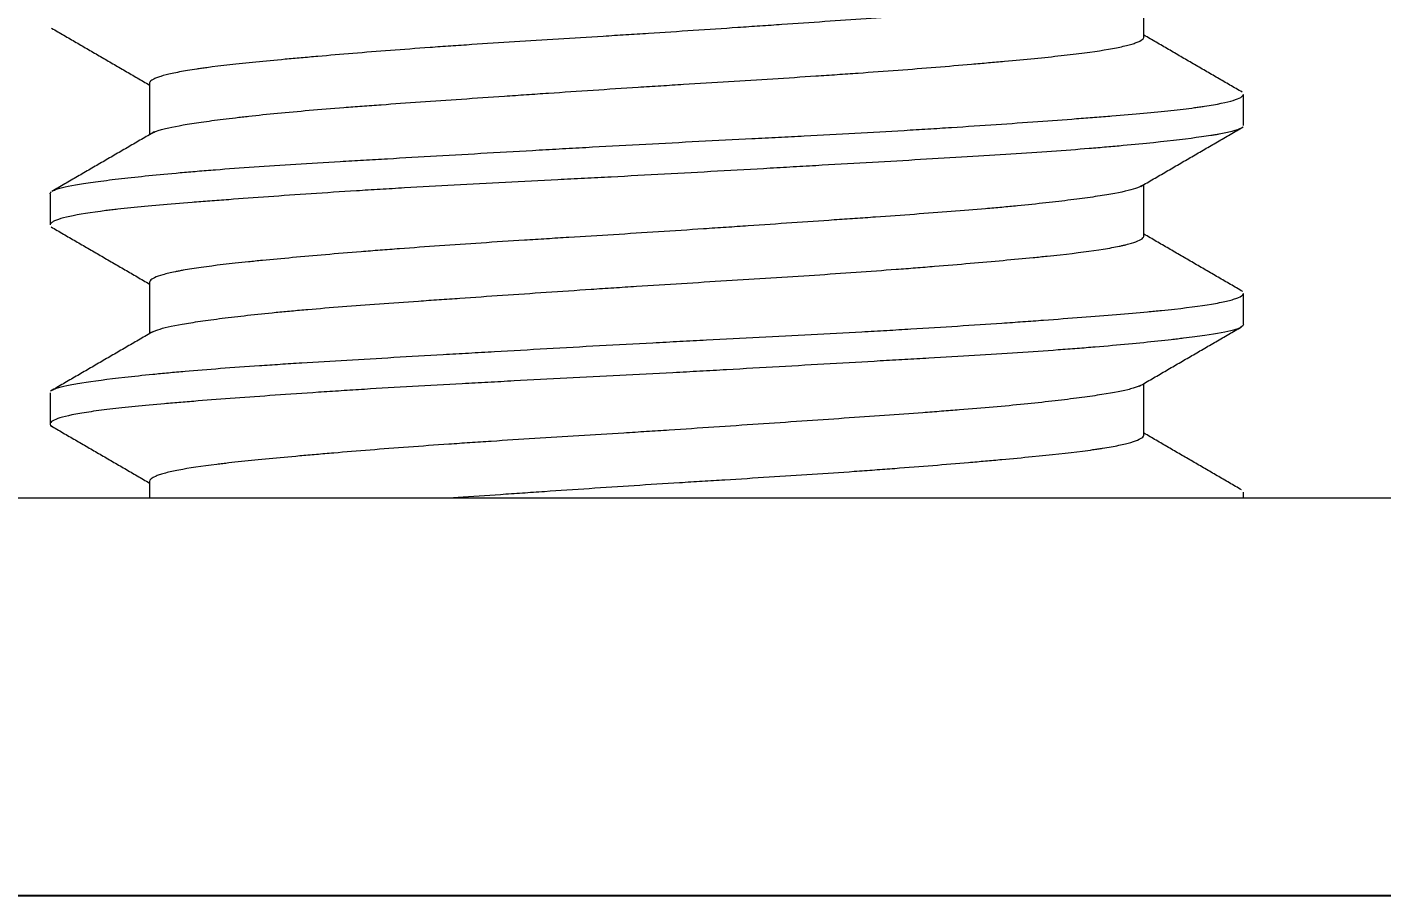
# Model space of a CAD drawing. Extents: x 10469 to 11055, y -15402 to -14985.
# Drawn here: x 10534.24 to 10541.06, y -15287.12 to -15282.75 of the extents above; entities that cross this region are included whole.
import ezdxf

# ---------------------------------------------------------------- set-up
doc = ezdxf.new("R2010")
doc.units = 0
doc.header["$MEASUREMENT"] = 0
doc.linetypes.add('HIDDEN2', pattern=[4.7625, 3.175, -1.5875])
doc.layers.get('0').update_dxf_attribs({"linetype": 'CONTINUOUS'})
doc.layers.get('DEFPOINTS').update_dxf_attribs({"linetype": 'CONTINUOUS'})
doc.layers.add('1', color=4, linetype='HIDDEN2')
doc.layers.add('DIM', color=2, linetype='CONTINUOUS')
doc.styles.get("Standard").update_dxf_attribs({"font": ''})
doc.styles.get('Standard').set_extended_font_data('Gulim')
doc.dimstyles.new('ISO-25', dxfattribs={"dimtxt": 2.5, "dimasz": 2.5, "dimexe": 1.25, "dimexo": 0.625, "dimtad": 1, "dimdec": 1, "dimtxsty": 'Standard', "dimcen": 2.5, "dimadec": 0, "dimazin": 0, "dimtfac": 1, "dimtdec": 1, "dimtmove": 0, "dimatfit": 3, "dimfxl": 1, "dimarcsym": 0})

# ---------------------------------------------------------------- blocks, each defined once
blk = doc.blocks.new('*D50')
at = {"layer": 'DEFPOINTS', "color": 0, "transparency": 16777216}
for p in [(10545.859, -15125.2579), (10532.1121, -15155.663), (10509.8178, -15178.2831), (10532.7458, -15263.8511), (10545.859, -15286.8489)]:
    blk.add_point(p, dxfattribs=at)
at = {"layer": 'DIM', "color": 3, "lineweight": -2, "transparency": 16777216}
blk.add_line((10509.6561, -15177.6794), (10504.7125, -15159.2299), dxfattribs=at)
blk.add_arc((10545.859, -15312.7899), 157.7271, 91.81637, 103.183701, dxfattribs=at)
at = {"layer": 'DIM', "color": 3, "transparency": 16777216}
for points in [[(10540.8464, -15154.3088), (10540.8729, -15155.9753), (10545.859, -15155.0628)], [(10510.0885, -15160.0281), (10509.6827, -15158.4116), (10505.036, -15160.4373)]]:
    blk.add_solid(points, dxfattribs=at)
at = {"layer": 'DIM', "color": 3, "transparency": 16777216, "insert": (10524.8544, -15153.2446), "char_height": 5, "attachment_point": 5, "rotation": 7.50004}
blk.add_mtext('15°', dxfattribs=at)
blk = doc.blocks.new('9899FF')
at = {"color": 7, "linetype": 'Continuous'}
blk.add_line((4736.1304, -476.2667), (4684.3804, -476.2667), dxfattribs=at)
at = {"layer": '1', "color": 7, "linetype": 'Continuous', "lineweight": 18}
for p, q in [((4705.8803, -471.9506), (4705.8803, -471.6919)), ((4700.8803, -472.1828), (4700.8803, -472.4416)), ((4706.3803, -472.3948), (4706.3803, -472.2388)), ((4700.3803, -472.7389), (4700.3803, -472.8941)), ((4705.8803, -472.9499), (4705.8803, -472.6919)), ((4700.8803, -473.1836), (4700.8803, -473.4414)), ((4706.3803, -473.3941), (4706.3803, -473.2394)), ((4705.8803, -473.9505), (4705.8803, -473.6918)), ((4700.3803, -473.7391), (4700.3803, -473.8948)), ((4700.8803, -474.1829), (4700.8803, -474.2667)), ((4706.3803, -474.2667), (4706.3803, -474.2386)), ((4684.3804, -474.2667), (4737.9274, -474.2667)), ((4684.3804, -476.2667), (4737.9274, -476.2667))]:
    blk.add_line(p, q, dxfattribs=at)
for points, knots in [([(4705.8618, -471.7025), (4705.8442, -471.7114), (4705.814, -471.7202), (4705.7595, -471.7317), (4705.7475, -471.7341), (4705.722, -471.7388), (4705.7085, -471.7412), (4705.6656, -471.7483), (4705.6023, -471.758), (4705.527, -471.7678), (4705.4658, -471.7753), (4705.4447, -471.7778), (4705.4008, -471.7828), (4705.378, -471.7854), (4705.308, -471.7929), (4705.259, -471.7979), (4705.1561, -471.8076), (4705.1022, -471.8124), (4704.9899, -471.8218), (4704.9314, -471.8264), (4704.84, -471.8334), (4704.8089, -471.8357), (4704.7456, -471.8404), (4704.7136, -471.8427), (4704.5517, -471.8544), (4704.4165, -471.8638), (4704.2053, -471.8783), (4704.1335, -471.8832), (4704.0236, -471.8907), (4703.9866, -471.8933), (4703.9125, -471.8983), (4703.8754, -471.9008), (4703.6896, -471.9134), (4703.5397, -471.9234), (4703.3509, -471.9355), (4703.3131, -471.9379), (4703.2372, -471.9426), (4703.1991, -471.945), (4703.0852, -471.952), (4703.01, -471.9566), (4702.7872, -471.9704), (4702.642, -471.9796), (4702.4648, -471.9914), (4702.4296, -471.9938), (4702.3771, -471.9975), (4702.3596, -471.9987), (4702.3249, -472.0011), (4702.3077, -472.0023), (4702.2222, -472.0084), (4702.1558, -472.0134), (4701.9621, -472.0282), (4701.8405, -472.0382), (4701.7123, -472.0494), (4701.6982, -472.0506), (4701.6702, -472.0531), (4701.6563, -472.0543), (4701.6152, -472.058), (4701.5885, -472.0604), (4701.5105, -472.0676), (4701.4613, -472.0722), (4701.3217, -472.0861), (4701.2394, -472.0952), (4701.1595, -472.1059), (4701.1508, -472.1071), (4701.1338, -472.1095), (4701.1089, -472.1131), (4701.086, -472.1167), (4701.0425, -472.1239), (4700.9911, -472.1336), (4700.9526, -472.1436), (4700.9287, -472.1511), (4700.9215, -472.1536), (4700.9088, -472.1587), (4700.9033, -472.1612), (4700.8895, -472.1688), (4700.8838, -472.1738), (4700.8806, -472.1803), (4700.8803, -472.182), (4700.8803, -472.1837)], [0, 0, 0, 0, 0.058173, 0.058173, 0.073197, 0.073197, 0.088221, 0.088221, 0.118269, 0.148317, 0.148317, 0.163341, 0.163341, 0.178365, 0.178365, 0.208413, 0.208413, 0.238461, 0.238461, 0.268509, 0.268509, 0.283533, 0.283533, 0.298557, 0.298557, 0.358654, 0.358654, 0.388702, 0.388702, 0.403726, 0.403726, 0.41875, 0.41875, 0.478846, 0.478846, 0.49387, 0.49387, 0.508894, 0.508894, 0.538942, 0.538942, 0.599038, 0.599038, 0.614062, 0.614062, 0.621574, 0.621574, 0.629086, 0.629086, 0.659134, 0.659134, 0.71923, 0.71923, 0.726742, 0.726742, 0.734254, 0.734254, 0.749278, 0.749278, 0.779327, 0.779327, 0.839423, 0.839423, 0.846935, 0.846935, 0.854447, 0.869471, 0.869471, 0.899519, 0.929567, 0.929567, 0.944591, 0.944591, 0.959615, 0.959615, 0.989663, 0.989663, 1, 1, 1, 1]), ([(4700.8976, -472.4314), (4700.9043, -472.4279), (4700.913, -472.4244), (4700.9308, -472.4186), (4700.9387, -472.4163), (4700.9562, -472.4116), (4700.9659, -472.4093), (4701.0185, -472.3975), (4701.0734, -472.3881), (4701.1741, -472.3734), (4701.2107, -472.3685), (4701.2705, -472.361), (4701.2911, -472.3585), (4701.3234, -472.3547), (4701.3343, -472.3535), (4701.3566, -472.3509), (4701.3679, -472.3497), (4701.4707, -472.3383), (4701.5721, -472.3284), (4701.7388, -472.3142), (4701.8113, -472.3083), (4701.8877, -472.3025), (4701.9185, -472.3002), (4701.9341, -472.299), (4701.9812, -472.2955), (4702.013, -472.2931), (4702.1737, -472.2814), (4702.3084, -472.2721), (4702.5193, -472.2575), (4702.5911, -472.2526), (4702.6828, -472.2463), (4702.7012, -472.2451), (4702.7381, -472.2426), (4702.7935, -472.2388), (4702.8491, -472.235), (4703.0349, -472.2224), (4703.1851, -472.2123), (4703.3749, -472.2001), (4703.413, -472.1977), (4703.4893, -472.1929), (4703.5276, -472.1905), (4703.642, -472.1834), (4703.7174, -472.1788), (4703.9415, -472.1649), (4704.0878, -472.1558), (4704.2668, -472.1439), (4704.3024, -472.1415), (4704.3732, -472.1366), (4704.4082, -472.1342), (4704.5116, -472.1269), (4704.5786, -472.122), (4704.7743, -472.1071), (4704.8975, -472.0971), (4705.0422, -472.0845), (4705.0707, -472.082), (4705.1261, -472.0771), (4705.1532, -472.0747), (4705.2322, -472.0675), (4705.3322, -472.0581), (4705.4215, -472.0489), (4705.4844, -472.0419), (4705.5047, -472.0396), (4705.5439, -472.0349), (4705.5629, -472.0325), (4705.6537, -472.0206), (4705.713, -472.011), (4705.7826, -471.9962), (4705.8026, -471.9912), (4705.8276, -471.9837), (4705.8352, -471.9812), (4705.8452, -471.9773), (4705.8483, -471.9761), (4705.8541, -471.9735), (4705.8568, -471.9723), (4705.8691, -471.9659), (4705.8755, -471.9609), (4705.8795, -471.9541), (4705.8802, -471.9522), (4705.8803, -471.9503)], [0, 0, 0, 0, 0.022924, 0.022924, 0.038006, 0.038006, 0.053088, 0.053088, 0.113417, 0.113417, 0.143581, 0.143581, 0.158663, 0.158663, 0.166204, 0.166204, 0.173745, 0.173745, 0.234073, 0.234073, 0.264237, 0.271778, 0.271778, 0.279319, 0.279319, 0.294401, 0.294401, 0.354729, 0.354729, 0.384893, 0.384893, 0.392434, 0.392434, 0.399975, 0.415057, 0.415057, 0.475385, 0.475385, 0.490467, 0.490467, 0.505549, 0.505549, 0.535714, 0.535714, 0.596042, 0.596042, 0.611124, 0.611124, 0.626206, 0.626206, 0.65637, 0.65637, 0.716698, 0.716698, 0.73178, 0.73178, 0.746862, 0.746862, 0.777026, 0.80719, 0.80719, 0.822272, 0.822272, 0.837354, 0.837354, 0.897682, 0.897682, 0.927846, 0.927846, 0.942929, 0.942929, 0.95047, 0.95047, 0.958011, 0.958011, 0.988175, 0.988175, 1, 1, 1, 1]), ([(4700.3966, -472.7222), (4700.3999, -472.7206), (4700.4037, -472.719), (4700.4322, -472.7084), (4700.4721, -472.6995), (4700.5413, -472.6881), (4700.5561, -472.6857), (4700.5877, -472.6811), (4700.6045, -472.6787), (4700.6579, -472.6715), (4700.6969, -472.6667), (4700.8242, -472.6521), (4700.9224, -472.6422), (4701.062, -472.6298), (4701.0908, -472.6273), (4701.1501, -472.6224), (4701.1806, -472.6199), (4701.274, -472.6126), (4701.3388, -472.608), (4701.5405, -472.5942), (4701.6848, -472.5853), (4701.8775, -472.5738), (4701.9166, -472.5715), (4701.9962, -472.5668), (4702.0364, -472.5645), (4702.1578, -472.5575), (4702.24, -472.5527), (4702.4905, -472.5383), (4702.6625, -472.5285), (4702.884, -472.5159), (4702.9287, -472.5133), (4703.018, -472.5083), (4703.0627, -472.5058), (4703.1966, -472.4984), (4703.2858, -472.4935), (4703.5533, -472.4792), (4703.7314, -472.4703), (4703.9539, -472.4589), (4703.9981, -472.4567), (4704.0858, -472.4521), (4704.1293, -472.4499), (4704.2588, -472.4431), (4704.4286, -472.4339), (4704.593, -472.4245), (4704.7142, -472.4173), (4704.7743, -472.4137), (4704.8336, -472.41), (4704.873, -472.4075), (4704.8925, -472.4063), (4705.067, -472.3951), (4705.2118, -472.3851), (4705.4138, -472.3705), (4705.4787, -472.3656), (4705.5721, -472.3586), (4705.6026, -472.3562), (4705.6473, -472.3527), (4705.6621, -472.3516), (4705.6911, -472.3492), (4705.7054, -472.3481), (4705.8321, -472.3378), (4705.9309, -472.3289), (4706.0588, -472.3151), (4706.098, -472.3104), (4706.1427, -472.3045), (4706.1514, -472.3033), (4706.1684, -472.3009), (4706.1766, -472.2996), (4706.2007, -472.296), (4706.2157, -472.2936), (4706.2858, -472.2814), (4706.3262, -472.2714), (4706.3635, -472.2564), (4706.372, -472.2514), (4706.3777, -472.2453), (4706.3785, -472.2441), (4706.3798, -472.2416), (4706.3801, -472.2404), (4706.3802, -472.2392), (4706.3802, -472.2392)], [0, 0, 0, 0, 0.010397, 0.010397, 0.06947, 0.06947, 0.084239, 0.084239, 0.099007, 0.099007, 0.128544, 0.128544, 0.187618, 0.187618, 0.202386, 0.202386, 0.217155, 0.217155, 0.246692, 0.246692, 0.305765, 0.305765, 0.320534, 0.320534, 0.335302, 0.335302, 0.364839, 0.364839, 0.423913, 0.423913, 0.438681, 0.438681, 0.45345, 0.45345, 0.482986, 0.482986, 0.54206, 0.54206, 0.556829, 0.556829, 0.571597, 0.571597, 0.601134, 0.630671, 0.630671, 0.645439, 0.652823, 0.652823, 0.660208, 0.660208, 0.719281, 0.719281, 0.748818, 0.748818, 0.763587, 0.763587, 0.770971, 0.770971, 0.778355, 0.778355, 0.837429, 0.837429, 0.866966, 0.866966, 0.87435, 0.87435, 0.881734, 0.881734, 0.896502, 0.896502, 0.955576, 0.955576, 0.985113, 0.985113, 0.992497, 0.992497, 0.999881, 1, 1, 1, 1]), ([(4706.3698, -472.408), (4706.3602, -472.4138), (4706.3442, -472.4195), (4706.3042, -472.4298), (4706.2827, -472.4343), (4706.2509, -472.44), (4706.2443, -472.4412), (4706.2305, -472.4435), (4706.2234, -472.4446), (4706.2013, -472.4481), (4706.1856, -472.4505), (4706.1029, -472.4622), (4706.0226, -472.4718), (4705.8813, -472.4866), (4705.8306, -472.4916), (4705.7493, -472.4991), (4705.7212, -472.5016), (4705.6639, -472.5066), (4705.6345, -472.509), (4705.5444, -472.5163), (4705.4816, -472.5211), (4705.3507, -472.5304), (4705.2825, -472.5349), (4705.1409, -472.544), (4705.0673, -472.5485), (4704.9148, -472.5577), (4704.8369, -472.5623), (4704.5987, -472.5762), (4704.4336, -472.5857), (4704.2196, -472.5979), (4704.1764, -472.6004), (4704.0892, -472.6054), (4704.0451, -472.6079), (4703.913, -472.6154), (4703.7362, -472.6255), (4703.5584, -472.6353), (4703.3802, -472.645), (4703.2908, -472.6497), (4703.1564, -472.6566), (4703.1115, -472.6589), (4703.0216, -472.6635), (4702.9769, -472.6658), (4702.8436, -472.6726), (4702.7559, -472.677), (4702.4959, -472.6906), (4702.3269, -472.6997), (4702.1212, -472.7116), (4702.0803, -472.7141), (4701.9996, -472.7189), (4701.9599, -472.7214), (4701.8424, -472.7287), (4701.6905, -472.7385), (4701.4763, -472.7534), (4701.3427, -472.7632), (4701.2621, -472.7693), (4701.2462, -472.7705), (4701.2147, -472.7728), (4701.1682, -472.7764), (4701.1235, -472.7798), (4701.0366, -472.7867), (4700.9272, -472.7957), (4700.8308, -472.8048), (4700.7634, -472.8116), (4700.7309, -472.8151), (4700.7003, -472.8186), (4700.6803, -472.821), (4700.6705, -472.8221), (4700.5848, -472.8328), (4700.5243, -472.8424), (4700.4563, -472.8572), (4700.4374, -472.8622), (4700.4149, -472.8697), (4700.4084, -472.8722), (4700.4001, -472.876), (4700.3976, -472.8773), (4700.3931, -472.8798), (4700.3839, -472.8855), (4700.3801, -472.8911), (4700.3803, -472.8953)], [0, 0, 0, 0, 0.037453, 0.037453, 0.066714, 0.066714, 0.074029, 0.074029, 0.081344, 0.081344, 0.095974, 0.095974, 0.154494, 0.154494, 0.183755, 0.183755, 0.198385, 0.198385, 0.213015, 0.213015, 0.242275, 0.242275, 0.271535, 0.271535, 0.300796, 0.300796, 0.330056, 0.330056, 0.388577, 0.388577, 0.403207, 0.403207, 0.417837, 0.417837, 0.447097, 0.476357, 0.476357, 0.505618, 0.505618, 0.520248, 0.520248, 0.534878, 0.534878, 0.564138, 0.564138, 0.622659, 0.622659, 0.637289, 0.637289, 0.651919, 0.651919, 0.681179, 0.71044, 0.7397, 0.7397, 0.747015, 0.747015, 0.75433, 0.76896, 0.76896, 0.798221, 0.827481, 0.827481, 0.842111, 0.849426, 0.849426, 0.856741, 0.856741, 0.915262, 0.915262, 0.944522, 0.944522, 0.959152, 0.959152, 0.966467, 0.966467, 0.973782, 1, 1, 1, 1]), ([(4700.3803, -472.7384), (4700.3803, -472.736), (4700.3813, -472.7336), (4700.384, -472.7306), (4700.3846, -472.73), (4700.3853, -472.7293)], [0, 0, 0, 0, 0.787467, 0.787467, 1, 1, 1, 1]), ([(4705.8678, -472.6992), (4705.8644, -472.7013), (4705.8604, -472.7033), (4705.8504, -472.7077), (4705.8442, -472.71), (4705.8093, -472.7215), (4705.7683, -472.7307), (4705.7005, -472.7426), (4705.6861, -472.7449), (4705.6556, -472.7498), (4705.6395, -472.7522), (4705.589, -472.7596), (4705.5525, -472.7645), (4705.4345, -472.7794), (4705.3447, -472.7894), (4705.2183, -472.8017), (4705.1923, -472.8042), (4705.1389, -472.8091), (4705.1116, -472.8115), (4705.0283, -472.8186), (4704.9708, -472.8233), (4704.7921, -472.8372), (4704.6651, -472.8463), (4704.4962, -472.8582), (4704.4618, -472.8606), (4704.3927, -472.8654), (4704.358, -472.8678), (4704.2528, -472.875), (4704.1108, -472.8848), (4703.9649, -472.8947), (4703.854, -472.9023), (4703.8168, -472.9048), (4703.7419, -472.9098), (4703.7042, -472.9124), (4703.5905, -472.9199), (4703.5149, -472.9249), (4703.3639, -472.9347), (4703.2886, -472.9394), (4703.1384, -472.9488), (4703.0634, -472.9534), (4702.9513, -472.9603), (4702.914, -472.9626), (4702.8394, -472.9672), (4702.8021, -472.9696), (4702.6178, -472.9812), (4702.4757, -472.9905), (4702.2703, -473.005), (4702.2031, -473.0099), (4702.1043, -473.0173), (4702.0716, -473.0198), (4702.0073, -473.0248), (4701.9757, -473.0273), (4701.8206, -473.0398), (4701.7057, -473.0498), (4701.5468, -473.0642), (4701.4961, -473.0689), (4701.4357, -473.0748), (4701.4238, -473.0759), (4701.4002, -473.0783), (4701.3656, -473.0818), (4701.3326, -473.0853), (4701.2265, -473.0968), (4701.1536, -473.1061), (4701.0774, -473.1181), (4701.0556, -473.1217), (4701.0356, -473.1254), (4701.0227, -473.1278), (4701.0164, -473.1291), (4700.9861, -473.1353), (4700.9653, -473.1402), (4700.913, -473.1552), (4700.8916, -473.1653), (4700.8817, -473.1776), (4700.8806, -473.1801), (4700.8803, -473.183), (4700.8803, -473.1834), (4700.8803, -473.1839)], [0, 0, 0, 0, 0.01324, 0.01324, 0.028149, 0.028149, 0.087787, 0.087787, 0.102696, 0.102696, 0.117605, 0.117605, 0.147424, 0.147424, 0.207061, 0.207061, 0.221971, 0.221971, 0.23688, 0.23688, 0.266699, 0.266699, 0.326336, 0.326336, 0.341246, 0.341246, 0.356155, 0.356155, 0.385974, 0.415793, 0.415793, 0.430702, 0.430702, 0.445611, 0.445611, 0.47543, 0.47543, 0.505249, 0.505249, 0.535067, 0.535067, 0.549977, 0.549977, 0.564886, 0.564886, 0.624524, 0.624524, 0.654342, 0.654342, 0.669252, 0.669252, 0.684161, 0.684161, 0.743798, 0.743798, 0.773617, 0.773617, 0.781072, 0.781072, 0.788526, 0.803436, 0.803436, 0.863073, 0.863073, 0.877983, 0.885437, 0.885437, 0.892892, 0.892892, 0.922711, 0.922711, 0.982348, 0.982348, 0.997258, 0.997258, 1, 1, 1, 1]), ([(4700.892, -473.4347), (4700.8952, -473.4326), (4700.8992, -473.4305), (4700.9091, -473.4261), (4700.9152, -473.4238), (4700.9499, -473.4122), (4700.991, -473.403), (4701.0721, -473.3887), (4701.1024, -473.3839), (4701.1529, -473.3765), (4701.1706, -473.374), (4701.2073, -473.369), (4701.2264, -473.3666), (4701.3252, -473.3541), (4701.4153, -473.3441), (4701.5417, -473.3317), (4701.5807, -473.328), (4701.6212, -473.3243), (4701.6486, -473.3219), (4701.6625, -473.3207), (4701.7325, -473.3147), (4701.7905, -473.31), (4701.9703, -473.2961), (4702.0977, -473.2869), (4702.2667, -473.275), (4702.301, -473.2726), (4702.3531, -473.269), (4702.3706, -473.2678), (4702.4057, -473.2654), (4702.4234, -473.2642), (4702.5117, -473.2581), (4702.5832, -473.2532), (4702.8003, -473.2383), (4702.9485, -473.2282), (4703.1381, -473.2156), (4703.1763, -473.213), (4703.2526, -473.208), (4703.2906, -473.2055), (4703.4046, -473.1982), (4703.4803, -473.1934), (4703.7065, -473.1794), (4703.8562, -473.1703), (4704.0788, -473.1562), (4704.1517, -473.1515), (4704.2944, -473.1421), (4704.4343, -473.1325), (4704.5686, -473.1227), (4704.6672, -473.1153), (4704.6997, -473.1128), (4704.7639, -473.1077), (4704.7958, -473.1052), (4704.9514, -473.0926), (4705.0663, -473.0826), (4705.2245, -473.0682), (4705.2749, -473.0635), (4705.3469, -473.0565), (4705.3703, -473.0541), (4705.4157, -473.0494), (4705.4377, -473.0471), (4705.5434, -473.0354), (4705.6156, -473.0261), (4705.7056, -473.0117), (4705.7326, -473.0068), (4705.7623, -473.0006), (4705.768, -472.9993), (4705.7791, -472.9968), (4705.795, -472.993), (4705.809, -472.9893), (4705.8512, -472.9767), (4705.8714, -472.9666), (4705.8795, -472.9544), (4705.8802, -472.9522), (4705.8803, -472.9499)], [0, 0, 0, 0, 0.013291, 0.013291, 0.028257, 0.028257, 0.088123, 0.088123, 0.118056, 0.118056, 0.133022, 0.133022, 0.147989, 0.147989, 0.207855, 0.207855, 0.222821, 0.230304, 0.230304, 0.237788, 0.237788, 0.267721, 0.267721, 0.327587, 0.327587, 0.342553, 0.342553, 0.350036, 0.350036, 0.357519, 0.357519, 0.387452, 0.387452, 0.447318, 0.447318, 0.462285, 0.462285, 0.477251, 0.477251, 0.507184, 0.507184, 0.56705, 0.56705, 0.596983, 0.596983, 0.626916, 0.656849, 0.656849, 0.671815, 0.671815, 0.686782, 0.686782, 0.746648, 0.746648, 0.776581, 0.776581, 0.791547, 0.791547, 0.806514, 0.806514, 0.86638, 0.86638, 0.896312, 0.896312, 0.903796, 0.903796, 0.911279, 0.926245, 0.926245, 0.986111, 0.986111, 1, 1, 1, 1]), ([(4700.39, -473.7259), (4700.3954, -473.7224), (4700.4031, -473.719), (4700.4261, -473.7112), (4700.4432, -473.7067), (4700.475, -473.6999), (4700.4866, -473.6976), (4700.5118, -473.693), (4700.5253, -473.6907), (4700.5974, -473.6791), (4700.6696, -473.6697), (4700.7996, -473.655), (4700.8465, -473.6501), (4700.9099, -473.6438), (4700.9228, -473.6426), (4700.949, -473.6401), (4700.9887, -473.6363), (4701.0302, -473.6326), (4701.1152, -473.6252), (4701.1747, -473.6203), (4701.2995, -473.6108), (4701.3647, -473.6061), (4701.4669, -473.5992), (4701.519, -473.5958), (4701.5729, -473.5924), (4701.6091, -473.5901), (4701.6274, -473.589), (4701.7195, -473.5832), (4701.795, -473.5787), (4702.0267, -473.565), (4702.1883, -473.5557), (4702.3991, -473.5436), (4702.4417, -473.5411), (4702.5063, -473.5374), (4702.528, -473.5362), (4702.5714, -473.5337), (4702.68, -473.5275), (4702.7893, -473.5212), (4703.0533, -473.5063), (4703.2311, -473.4963), (4703.4335, -473.4856), (4703.456, -473.4845), (4703.5011, -473.4821), (4703.5238, -473.4809), (4703.5914, -473.4774), (4703.6363, -473.4751), (4703.7702, -473.4683), (4703.8587, -473.4638), (4704.1215, -473.4503), (4704.2933, -473.4414), (4704.4826, -473.4307), (4704.5036, -473.4296), (4704.5454, -473.4272), (4704.6076, -473.4236), (4704.6686, -473.42), (4704.7891, -473.4128), (4704.9454, -473.403), (4705.0935, -473.3931), (4705.2013, -473.3857), (4705.2544, -473.382), (4705.3064, -473.3782), (4705.3407, -473.3758), (4705.3578, -473.3745), (4705.4422, -473.3684), (4705.5065, -473.3636), (4705.6288, -473.3542), (4705.745, -473.3451), (4705.8488, -473.3361), (4705.922, -473.3293), (4705.9456, -473.327), (4705.9912, -473.3224), (4706.0132, -473.32), (4706.1182, -473.3084), (4706.1869, -473.2989), (4706.2676, -473.2843), (4706.2907, -473.2794), (4706.3197, -473.2719), (4706.3284, -473.2693), (4706.3439, -473.2643), (4706.3506, -473.2618), (4706.3676, -473.2543), (4706.3749, -473.2493), (4706.3794, -473.2427), (4706.3801, -473.241), (4706.3802, -473.2393)], [0, 0, 0, 0, 0.022045, 0.022045, 0.051361, 0.051361, 0.066018, 0.066018, 0.080676, 0.080676, 0.139306, 0.139306, 0.168622, 0.168622, 0.17595, 0.17595, 0.183279, 0.197937, 0.197937, 0.227252, 0.227252, 0.256567, 0.256567, 0.271225, 0.278554, 0.278554, 0.285883, 0.285883, 0.315198, 0.315198, 0.373828, 0.373828, 0.388486, 0.388486, 0.395815, 0.395815, 0.403143, 0.432459, 0.432459, 0.491089, 0.491089, 0.498418, 0.498418, 0.505747, 0.505747, 0.520404, 0.520404, 0.54972, 0.54972, 0.60835, 0.60835, 0.615679, 0.615679, 0.623008, 0.637665, 0.637665, 0.666981, 0.696296, 0.696296, 0.710953, 0.718282, 0.718282, 0.725611, 0.725611, 0.754926, 0.754926, 0.784241, 0.813557, 0.813557, 0.828214, 0.828214, 0.842872, 0.842872, 0.901502, 0.901502, 0.930818, 0.930818, 0.945475, 0.945475, 0.960133, 0.960133, 0.989448, 0.989448, 1, 1, 1, 1]), ([(4706.3803, -473.3951), (4706.3803, -473.3952), (4706.3802, -473.3954), (4706.3799, -473.4003), (4706.3756, -473.4049), (4706.3651, -473.4106), (4706.3627, -473.4118), (4706.3575, -473.4141), (4706.3546, -473.4152), (4706.3452, -473.4186), (4706.338, -473.4209), (4706.2971, -473.4321), (4706.249, -473.4411), (4706.154, -473.4551), (4706.1186, -473.4598), (4706.0693, -473.4659), (4706.0592, -473.4671), (4706.0386, -473.4695), (4706.0071, -473.4732), (4705.9737, -473.4769), (4705.8583, -473.4892), (4705.7532, -473.4991), (4705.6056, -473.5114), (4705.5602, -473.515), (4705.5128, -473.5187), (4705.4809, -473.521), (4705.4646, -473.5222), (4705.3829, -473.5282), (4705.3152, -473.5327), (4705.1052, -473.5464), (4704.9563, -473.5553), (4704.7587, -473.5669), (4704.7186, -473.5692), (4704.6576, -473.5727), (4704.6371, -473.5739), (4704.596, -473.5763), (4704.4928, -473.5822), (4704.388, -473.5883), (4704.1333, -473.6029), (4703.9594, -473.6128), (4703.759, -473.6241), (4703.7367, -473.6254), (4703.6919, -473.6279), (4703.6694, -473.6291), (4703.6019, -473.6329), (4703.557, -473.6354), (4703.4226, -473.6427), (4703.3332, -473.6474), (4703.066, -473.6613), (4702.889, -473.6702), (4702.6692, -473.6815), (4702.6253, -473.6838), (4702.5385, -473.6884), (4702.4955, -473.6907), (4702.3678, -473.6976), (4702.2007, -473.7069), (4702.0399, -473.7164), (4701.9217, -473.7237), (4701.8828, -473.7262), (4701.8056, -473.7311), (4701.7674, -473.7336), (4701.6542, -473.7411), (4701.5089, -473.7511), (4701.3745, -473.7609), (4701.2455, -473.7705), (4701.1837, -473.7751), (4701.0951, -473.7821), (4701.0663, -473.7844), (4701.01, -473.789), (4700.9825, -473.7912), (4700.8498, -473.8027), (4700.7581, -473.8117), (4700.6414, -473.8256), (4700.6061, -473.8304), (4700.5584, -473.8376), (4700.5434, -473.84), (4700.5153, -473.845), (4700.5022, -473.8474), (4700.442, -473.8598), (4700.4098, -473.8698), (4700.3849, -473.8847), (4700.3806, -473.8896), (4700.3801, -473.8968), (4700.381, -473.8992), (4700.3848, -473.9038), (4700.3876, -473.9061), (4700.3915, -473.9084)], [0, 0, 0, 0, 0.000888, 0.000888, 0.028641, 0.028641, 0.035579, 0.035579, 0.042518, 0.042518, 0.056394, 0.056394, 0.111901, 0.111901, 0.139654, 0.139654, 0.146592, 0.146592, 0.15353, 0.167407, 0.167407, 0.222913, 0.222913, 0.23679, 0.243728, 0.243728, 0.250666, 0.250666, 0.278419, 0.278419, 0.333925, 0.333925, 0.347802, 0.347802, 0.35474, 0.35474, 0.361679, 0.389432, 0.389432, 0.444938, 0.444938, 0.451876, 0.451876, 0.458814, 0.458814, 0.472691, 0.472691, 0.500444, 0.500444, 0.55595, 0.55595, 0.569827, 0.569827, 0.583703, 0.583703, 0.611456, 0.63921, 0.63921, 0.653086, 0.653086, 0.666963, 0.666963, 0.694716, 0.722469, 0.722469, 0.750222, 0.750222, 0.764099, 0.764099, 0.777975, 0.777975, 0.833481, 0.833481, 0.861234, 0.861234, 0.875111, 0.875111, 0.888988, 0.888988, 0.944494, 0.944494, 0.972247, 0.972247, 0.986123, 0.986123, 1, 1, 1, 1]), ([(4705.8609, -473.703), (4705.8568, -473.705), (4705.852, -473.707), (4705.8404, -473.7113), (4705.8298, -473.7148), (4705.8173, -473.7183), (4705.8085, -473.7206), (4705.8039, -473.7218), (4705.7606, -473.7323), (4705.7093, -473.7416), (4705.6137, -473.7561), (4705.5787, -473.761), (4705.5215, -473.7684), (4705.5017, -473.7709), (4705.4603, -473.776), (4705.4389, -473.7785), (4705.3289, -473.791), (4705.2307, -473.801), (4705.0685, -473.8153), (4705.012, -473.82), (4704.9233, -473.827), (4704.893, -473.8293), (4704.8317, -473.834), (4704.8006, -473.8363), (4704.6433, -473.8479), (4704.511, -473.8572), (4704.3032, -473.8716), (4704.2323, -473.8765), (4704.0872, -473.8864), (4704.0141, -473.8914), (4703.7934, -473.9064), (4703.6442, -473.9165), (4703.4553, -473.9288), (4703.4174, -473.9312), (4703.3413, -473.9361), (4703.303, -473.9385), (4703.189, -473.9456), (4703.1137, -473.9503), (4702.8896, -473.9641), (4702.7428, -473.9732), (4702.5626, -473.9849), (4702.5267, -473.9873), (4702.4554, -473.9921), (4702.4202, -473.9945), (4702.3158, -474.0017), (4702.248, -474.0066), (4702.0498, -474.0213), (4701.9244, -474.0313), (4701.7765, -474.0438), (4701.7474, -474.0463), (4701.6906, -474.0513), (4701.6629, -474.0537), (4701.5816, -474.061), (4701.5301, -474.0657), (4701.4322, -474.075), (4701.3858, -474.0797), (4701.3202, -474.0866), (4701.2883, -474.0901), (4701.258, -474.0936), (4701.2381, -474.0959), (4701.2283, -474.0971), (4701.1421, -474.1077), (4701.0786, -474.1172), (4701.0022, -474.1318), (4700.9799, -474.1367), (4700.9513, -474.1442), (4700.9425, -474.1467), (4700.9307, -474.1505), (4700.9269, -474.1518), (4700.9199, -474.1543), (4700.9166, -474.1556), (4700.8908, -474.1661), (4700.8798, -474.1753), (4700.8803, -474.1841)], [0, 0, 0, 0, 0.013221, 0.013221, 0.028245, 0.035757, 0.035757, 0.043269, 0.043269, 0.103365, 0.103365, 0.133413, 0.133413, 0.148437, 0.148437, 0.163461, 0.163461, 0.223557, 0.223557, 0.253605, 0.253605, 0.268629, 0.268629, 0.283653, 0.283653, 0.34375, 0.34375, 0.373798, 0.373798, 0.403846, 0.403846, 0.463942, 0.463942, 0.478966, 0.478966, 0.49399, 0.49399, 0.524038, 0.524038, 0.584134, 0.584134, 0.599158, 0.599158, 0.614182, 0.614182, 0.64423, 0.64423, 0.704326, 0.704326, 0.71935, 0.71935, 0.734374, 0.734374, 0.764422, 0.764422, 0.79447, 0.79447, 0.809494, 0.817006, 0.817006, 0.824518, 0.824518, 0.884614, 0.884614, 0.914662, 0.914662, 0.929687, 0.929687, 0.937199, 0.937199, 0.944711, 0.944711, 1, 1, 1, 1]), ([(4702.3867, -474.2667), (4702.4015, -474.2657), (4702.486, -474.2598), (4702.5724, -474.2539), (4702.6812, -474.2464), (4702.7178, -474.2439), (4702.7917, -474.2389), (4702.829, -474.2364), (4703.0161, -474.2237), (4703.1665, -474.2136), (4703.3932, -474.1989), (4703.469, -474.1941), (4703.5829, -474.1871), (4703.6209, -474.1847), (4703.6971, -474.18), (4703.735, -474.1777), (4703.9231, -474.1661), (4704.0697, -474.1569), (4704.2838, -474.1428), (4704.3542, -474.138), (4704.4584, -474.1307), (4704.4929, -474.1282), (4704.5608, -474.1232), (4704.5942, -474.1208), (4704.7587, -474.1084), (4704.8823, -474.0983), (4705.0268, -474.0859), (4705.0552, -474.0834), (4705.111, -474.0785), (4705.1384, -474.076), (4705.2189, -474.0687), (4705.2696, -474.064), (4705.4133, -474.05), (4705.4979, -474.0408), (4705.5894, -474.0291), (4705.607, -474.0267), (4705.6323, -474.0231), (4705.6406, -474.0219), (4705.6567, -474.0195), (4705.6645, -474.0182), (4705.7026, -474.0122), (4705.7297, -474.0073), (4705.8011, -473.9926), (4705.8355, -473.9825), (4705.8591, -473.9711), (4705.8615, -473.9698), (4705.8659, -473.9673), (4705.8679, -473.966), (4705.8732, -473.9623), (4705.8758, -473.9597), (4705.8792, -473.9549), (4705.8801, -473.9526), (4705.8802, -473.9503)], [0.3483948, 0.3483948, 0.3483948, 0.3483948, 0.3548074, 0.3848554, 0.3848554, 0.3998795, 0.3998795, 0.4149035, 0.4149035, 0.4749997, 0.4749997, 0.5050478, 0.5050478, 0.5200718, 0.5200718, 0.5350959, 0.5350959, 0.595192, 0.595192, 0.6252401, 0.6252401, 0.6402642, 0.6402642, 0.6552882, 0.6552882, 0.7153844, 0.7153844, 0.7304084, 0.7304084, 0.7454324, 0.7454324, 0.7754805, 0.7754805, 0.8355767, 0.8355767, 0.8506007, 0.8506007, 0.8581128, 0.8581128, 0.8656248, 0.8656248, 0.8956729, 0.8956729, 0.955769, 0.955769, 0.9632811, 0.9632811, 0.9707931, 0.9707931, 0.9858171, 0.9858171, 1, 1, 1, 1])]:
    blk.add_open_spline(points, degree=3, knots=knots, dxfattribs=at)
for points in [[(4700.388, -471.9063), (4700.6343, -472.049), (4700.8803, -472.1919)], [(4706.3743, -472.2281), (4706.1272, -472.0848), (4705.8803, -471.9414)], [(4705.8638, -472.7015), (4706.1212, -472.552), (4706.3785, -472.4028)], [(4700.9041, -472.4278), (4700.6468, -472.5772), (4700.3893, -472.7265)], [(4700.385, -472.9047), (4700.6327, -473.0482), (4700.8803, -473.192)], [(4706.3774, -473.2299), (4706.1289, -473.0857), (4705.8803, -472.9414)], [(4700.8972, -473.4316), (4700.6399, -473.581), (4700.3827, -473.7301)], [(4705.8565, -473.7056), (4706.1136, -473.5562), (4706.3709, -473.4071)], [(4700.3829, -473.9034), (4700.6316, -474.0476), (4700.8803, -474.192)], [(4706.3713, -474.2265), (4706.1256, -474.0841), (4705.8803, -473.9416)]]:
    blk.add_open_spline(points, degree=2, dxfattribs=at)
blk = doc.blocks.new('*D64')
at = {"layer": 'DEFPOINTS', "color": 0, "transparency": 16777216}
for p in [(10520.359, -15277.6185), (10571.359, -15277.6185), (10571.359, -15300.1185)]:
    blk.add_point(p, dxfattribs=at)
at = {"layer": 'DIM', "color": 3, "lineweight": -2, "transparency": 16777216}
for p, q in [((10520.359, -15278.2435), (10520.359, -15301.3685)), ((10571.359, -15278.2435), (10571.359, -15301.3685)), ((10520.359, -15300.1185), (10504.3799, -15300.1185)), ((10566.359, -15300.1185), (10525.359, -15300.1185))]:
    blk.add_line(p, q, dxfattribs=at)
at = {"layer": 'DIM', "color": 3, "transparency": 16777216}
for points in [[(10525.359, -15299.2852), (10525.359, -15300.9518), (10520.359, -15300.1185)], [(10566.359, -15299.2852), (10566.359, -15300.9518), (10571.359, -15300.1185)]]:
    blk.add_solid(points, dxfattribs=at)
at = {"layer": 'DIM', "color": 3, "transparency": 16777216, "insert": (10507.9077, -15296.9236), "char_height": 5, "attachment_point": 5}
blk.add_mtext('51', dxfattribs=at)

msp = doc.modelspace()

# ---------------------------------------------------------------- block references
at = {"color": 7}
msp.add_blockref('9899FF', (5833.9787, -14810.8518), dxfattribs=at)

# ---------------------------------------------------------------- dimensions: what is measured, and where the dimension line sits
at = {"layer": 'DIM', "color": 7}
dim = msp.add_angular_dim_2l(base=(10532.1121, -15155.663), line1=((10545.859, -15286.8489), (10545.859, -15125.2579)), line2=((10532.7458, -15263.8511), (10509.8178, -15178.2831)), dimstyle='ISO-25', override={"dimtxt": 5, "dimasz": 5, "dimcen": 5, "dimclrd": 3, "dimclre": 3, "dimclrt": 3, "dimfxl": 1.25}, dxfattribs=at)
dim.commit()
dim.dimension.update_dxf_attribs({"geometry": '*D50', "text_midpoint": (10524.8544, -15153.2446)})
dim = msp.add_linear_dim(base=(10571.359, -15300.1185), p1=(10520.359, -15277.6185), p2=(10571.359, -15277.6185), dimstyle='ISO-25', override={"dimtxt": 5, "dimasz": 5, "dimcen": 5, "dimclrd": 3, "dimclre": 3, "dimclrt": 3, "dimfxl": 1.25}, dxfattribs=at)
dim.commit()
dim.dimension.update_dxf_attribs({"geometry": '*D64', "text_midpoint": (10507.9077, -15300.1185), "dimtype": 160})

doc.saveas('drawing.dxf')
